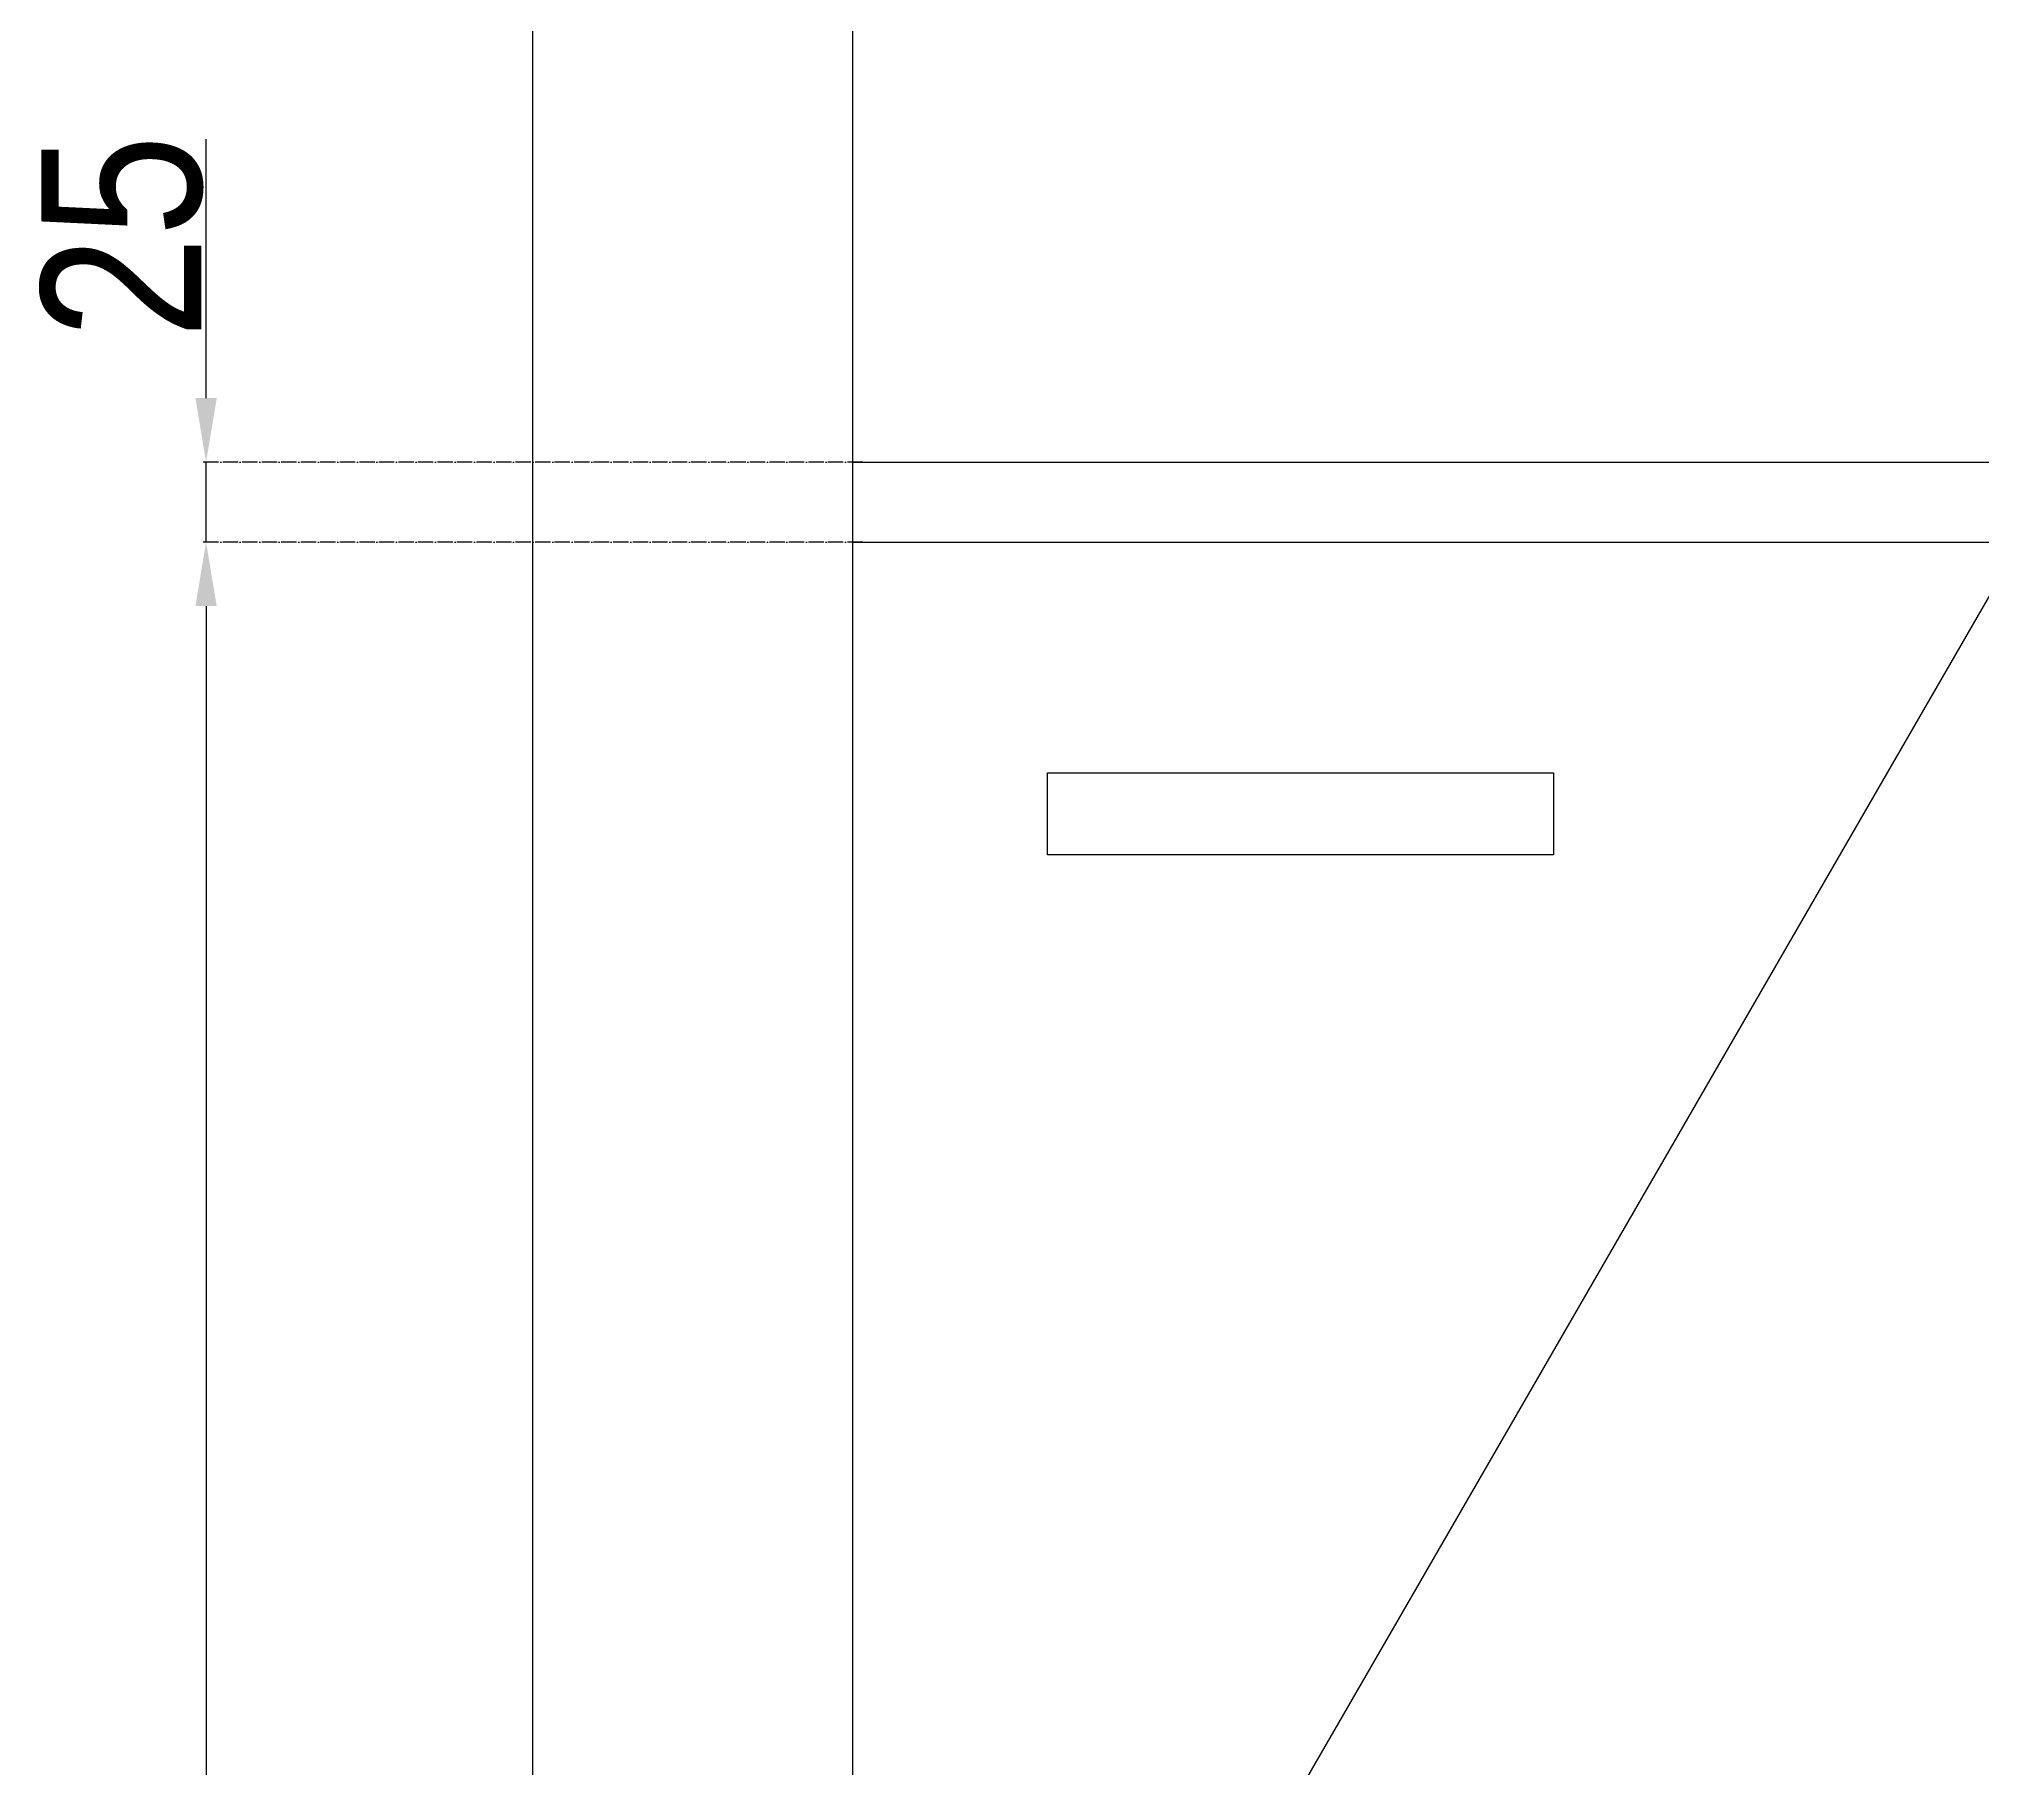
# Model space of a CAD drawing. Header units: millimetres. Extents: x 288 to 7016, y 261 to 3392.
# Drawn here: x 2112 to 2719, y 1694 to 2234 of the extents above; entities that cross this region are included whole.
import ezdxf

# ---------------------------------------------------------------- set-up
doc = ezdxf.new("R2010")
doc.units = ezdxf.units.MM
doc.header["$LTSCALE"] = 0.2
doc.linetypes.add('ACAD_ISO04W100', pattern=[30, 24, -3, 0, -3])
doc.styles.get("Standard").update_dxf_attribs({"font": 'ARIALN.TTF'})
doc.dimstyles.new('ISO-25', dxfattribs={"dimtxt": 2.5, "dimasz": 20, "dimexe": 1.25, "dimexo": 0.625, "dimtad": 1, "dimdec": 0, "dimtxsty": 'Standard', "dimcen": 2.5, "dimclrt": 1, "dimadec": 0, "dimazin": 0, "dimtfac": 1, "dimtdec": 0, "dimtmove": 0, "dimatfit": 3, "dimfxl": 1, "dimarcsym": 0})

# ---------------------------------------------------------------- blocks, each defined once
blk = doc.blocks.new('*D10')
at = {"color": 0, "linetype": 'ACAD_ISO04W100', "lineweight": -2, "transparency": 16777216}
for p, q in [((2369.25, 2076.74), (2162.82, 2076.74)), ((2369.25, 1076.74), (2162.82, 1076.74))]:
    blk.add_line(p, q, dxfattribs=at)
at = {"color": 0, "lineweight": -2, "transparency": 16777216}
blk.add_line((2164.07, 2056.74), (2164.07, 1096.74), dxfattribs=at)
at = {"color": 0, "transparency": 16777216}
for points in [[(2160.73, 2056.74), (2167.4, 2056.74), (2164.07, 2076.74)], [(2160.73, 1096.74), (2167.4, 1096.74), (2164.07, 1076.74)]]:
    blk.add_solid(points, dxfattribs=at)
at = {"layer": 'Defpoints', "color": 0, "transparency": 16777216}
for p in [(2369.87, 2076.74), (2164.07, 1076.74), (2369.87, 1076.74)]:
    blk.add_point(p, dxfattribs=at)
at = {"color": 1, "transparency": 16777216, "insert": (2137.91, 1576.74), "char_height": 2.5, "attachment_point": 5, "rotation": 90}
blk.add_mtext('{\\H20x;1000}', dxfattribs=at)
blk = doc.blocks.new('*D11')
at = {"color": 0, "lineweight": -2, "transparency": 16777216}
for p, q in [((2164.07, 2121.74), (2164.07, 2202.71)), ((2164.07, 2076.74), (2164.07, 2101.74)), ((2164.07, 2056.74), (2164.07, 2036.74))]:
    blk.add_line(p, q, dxfattribs=at)
at = {"color": 0, "linetype": 'ACAD_ISO04W100', "lineweight": -2, "transparency": 16777216}
for p, q in [((2369.25, 2101.74), (2162.82, 2101.74)), ((2369.25, 2076.74), (2162.82, 2076.74))]:
    blk.add_line(p, q, dxfattribs=at)
at = {"color": 0, "transparency": 16777216}
for points in [[(2160.73, 2121.74), (2167.4, 2121.74), (2164.07, 2101.74)], [(2160.73, 2056.74), (2167.4, 2056.74), (2164.07, 2076.74)]]:
    blk.add_solid(points, dxfattribs=at)
at = {"layer": 'Defpoints', "color": 0, "transparency": 16777216}
for p in [(2164.07, 2101.74), (2369.87, 2101.74), (2369.87, 2076.74)]:
    blk.add_point(p, dxfattribs=at)
at = {"color": 1, "transparency": 16777216, "insert": (2137.91, 2172.22), "char_height": 2.5, "attachment_point": 5, "rotation": 90}
blk.add_mtext('{\\H20x;25}', dxfattribs=at)

msp = doc.modelspace()

# ---------------------------------------------------------------- linework, layer by layer
for p, q in [((2366.03, 3076.74), (2366.03, 1076.74)), ((2936.01, 2432.1), (2378.82, 1467.03)), ((2366.03, 2101.74), (3066.03, 2101.74)), ((2366.03, 2076.74), (3066.03, 2076.74))]:
    msp.add_line(p, q)
for points in [[(2266.03, 976.74), (3166.03, 976.74), (3166.03, 3176.74), (2266.03, 3176.74)], [(2426.96, 2004.69), (2585.06, 2004.69), (2585.06, 1979.07), (2426.96, 1979.07)]]:
    msp.add_lwpolyline(points, close=True)

# ---------------------------------------------------------------- dimensions: what is measured, and where the dimension line sits
for base, p2, picture, middle in [((2164.07, 2101.74), (2369.87, 2101.74), '*D11', (2137.91, 2172.22)), ((2164.07, 1076.74), (2369.87, 1076.74), '*D10', (2137.91, 1576.74))]:
    dim = msp.add_linear_dim(base=base, p1=(2369.87, 2076.74), p2=p2, angle=90, text='{\\H20x;<>}', dimstyle='ISO-25')
    dim.commit()
    dim.dimension.update_dxf_attribs({"geometry": picture, "text_midpoint": middle})

doc.saveas('drawing.dxf')
